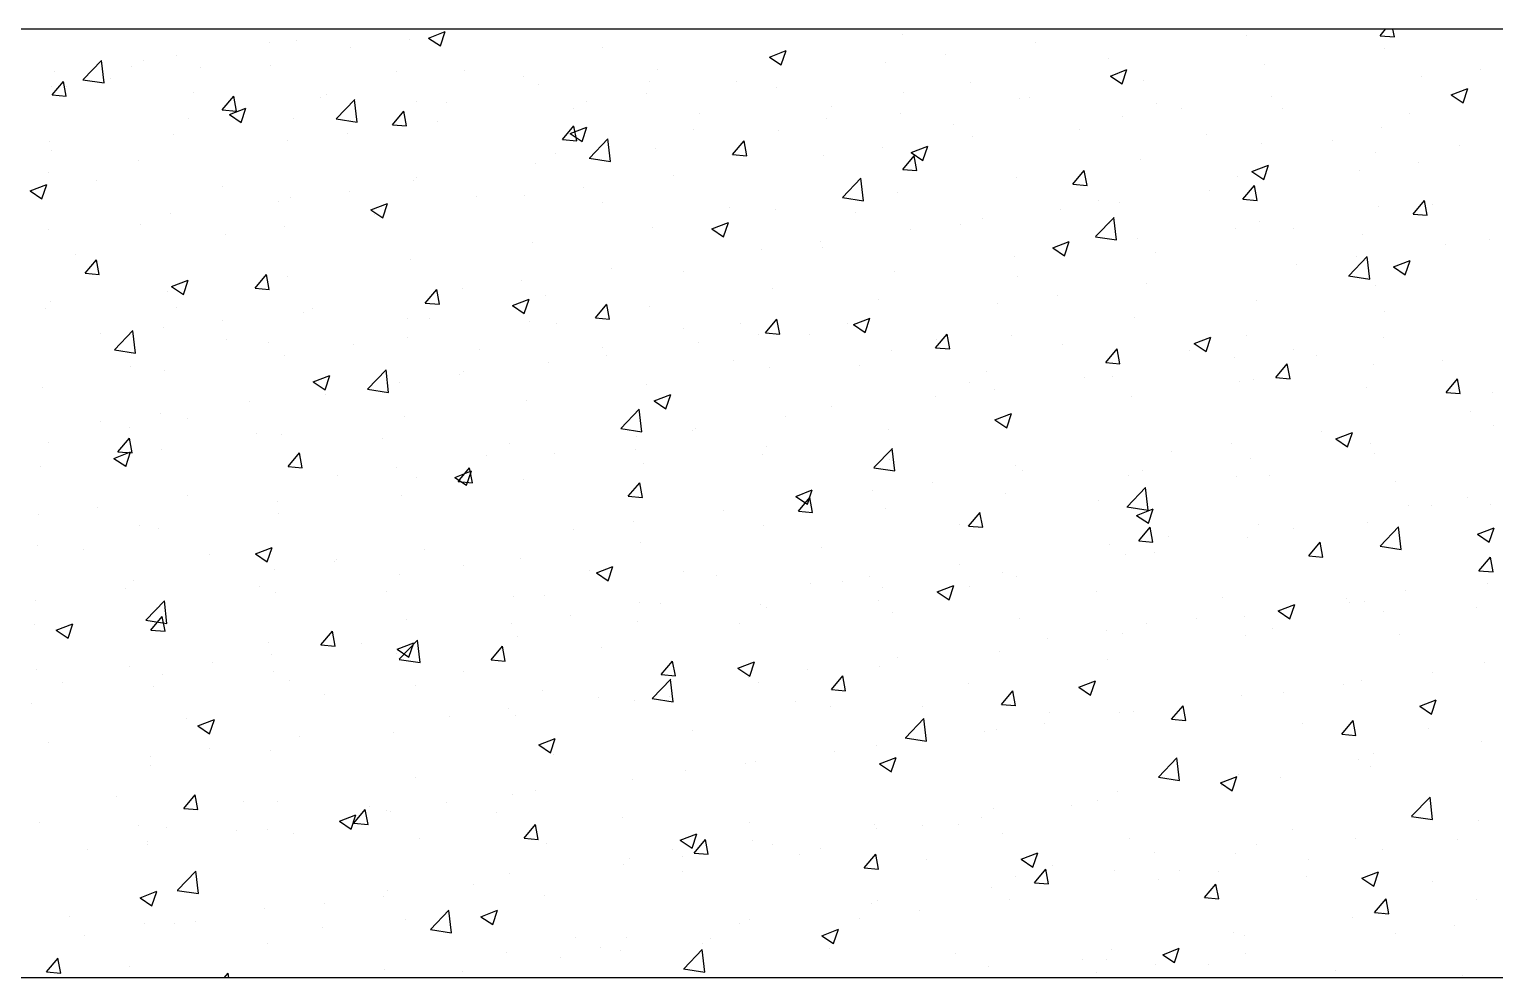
# Model space of a CAD drawing. Header units: millimetres. Extents: x 331487 to 517269, y 198509 to 399936.
# Drawn here: x 424465 to 425083, y 339696 to 340096 of the extents above; entities that cross this region are included whole.
import ezdxf

# ---------------------------------------------------------------- set-up
doc = ezdxf.new("R2010")
doc.units = ezdxf.units.MM
doc.header["$MEASUREMENT"] = 0
doc.layers.add('COLUMN', color=6, linetype='Continuous')

msp = doc.modelspace()

# ---------------------------------------------------------------- linework, layer by layer
at = {"layer": 'COLUMN'}
for p, q in [((448979.83, 340095.96), (420204.35, 340095.96)), ((448984.26, 339695.96), (420604.35, 339695.96))]:
    msp.add_line(p, q, dxfattribs=at)
at = {"layer": 'COLUMN', "color": 2, "linetype": 'Continuous'}
for p, q in [((424633.62, 340092.27), (424640.62, 340094.96)), ((424638.59, 340088.92), (424640.62, 340094.96)), ((425034.81, 340093.27), (425037.06, 340095.96)), ((425040.78, 340092.75), (425040.19, 340095.96)), ((424566.52, 340090.42), (424566.52, 340090.42)), ((424577.73, 340091.44), (424577.73, 340091.44)), ((424600.6, 340088.33), (424600.6, 340088.33)), ((424625.64, 340091.63), (424625.64, 340091.63)), ((424633.62, 340092.27), (424638.6, 340088.92)), ((424707.11, 340088.48), (424707.11, 340088.48)), ((424833.58, 340093.63), (424833.58, 340093.63)), ((424889.33, 340090.37), (424889.33, 340090.37)), ((424978.58, 340093.53), (424978.58, 340093.53)), ((425034.81, 340093.27), (425040.79, 340092.75)), ((424487.92, 340074.72), (424495.71, 340082.84)), ((424496.78, 340073.31), (424495.68, 340082.81)), ((424513.37, 340082.88), (424513.37, 340082.88)), ((424527.21, 340085.04), (424527.21, 340085.04)), ((424777.34, 340084.26), (424784.34, 340086.95)), ((424777.34, 340084.26), (424782.31, 340080.91)), ((424782.24, 340086.59), (424782.24, 340086.59)), ((424782.31, 340080.91), (424784.33, 340086.95)), ((424826.42, 340082.08), (424826.42, 340082.08)), ((424851.45, 340085.38), (424851.45, 340085.38)), ((424920.26, 340083.52), (424920.26, 340083.52)), ((425036.67, 340087.69), (425036.67, 340087.69)), ((424475.87, 340078), (424475.87, 340078)), ((424508.2, 340080.41), (424508.2, 340080.41)), ((424537.45, 340080.02), (424537.45, 340080.02)), ((424566.75, 340080.62), (424566.75, 340080.62)), ((424620.13, 340078.37), (424620.13, 340078.37)), ((424648.8, 340078.47), (424648.8, 340078.47)), ((424673.51, 340076.11), (424673.51, 340076.11)), ((424730.3, 340079.09), (424730.3, 340079.09)), ((424921.05, 340076.26), (424928.05, 340078.94)), ((424921.05, 340076.26), (424926.02, 340072.9)), ((424926.02, 340072.9), (424928.05, 340078.94)), ((424986.16, 340081.28), (424986.16, 340081.28)), ((425052.24, 340075.84), (425052.24, 340075.84)), ((425077.27, 340079.13), (425077.27, 340079.13)), ((424474.54, 340071.74), (424474.54, 340071.74)), ((424474.88, 340068.26), (424479.7, 340074)), ((424480.85, 340067.73), (424479.69, 340074)), ((424481.07, 340071.7), (424481.07, 340071.7)), ((424487.89, 340074.69), (424496.78, 340073.31)), ((424499.57, 340075.03), (424499.57, 340075.03)), ((424534.45, 340069.45), (424534.45, 340069.45)), ((424679.79, 340072.69), (424679.79, 340072.69)), ((424726.9, 340073.86), (424726.9, 340073.86)), ((424763.26, 340073.77), (424763.26, 340073.77)), ((424780.28, 340071.6), (424780.28, 340071.6)), ((424861.94, 340073.51), (424861.94, 340073.51)), ((424934.82, 340074.24), (424934.82, 340074.24)), ((425064.76, 340068.25), (425071.76, 340070.93)), ((425069.73, 340064.89), (425071.76, 340070.93)), ((424474.88, 340068.26), (424480.85, 340067.73)), ((424546.6, 340061.98), (424551.42, 340067.73)), ((424552.58, 340061.45), (424551.42, 340067.72)), ((424587.83, 340067.19), (424587.83, 340067.19)), ((424590.48, 340068.46), (424590.48, 340068.46)), ((424594.64, 340058.17), (424602.43, 340066.29)), ((424603.5, 340056.76), (424602.4, 340066.26)), ((424628.45, 340065.65), (424628.45, 340065.65)), ((424641.22, 340064.94), (424641.22, 340064.94)), ((424700.36, 340065.49), (424700.36, 340065.49)), ((424725.39, 340068.78), (424725.39, 340068.78)), ((424803.62, 340063.5), (424803.62, 340063.5)), ((424833.66, 340069.35), (424833.66, 340069.35)), ((424882.88, 340066.75), (424882.88, 340066.75)), ((424887.04, 340067.09), (424887.04, 340067.09)), ((424940.43, 340064.84), (424940.43, 340064.84)), ((424989.08, 340067.52), (424989.08, 340067.52)), ((425064.76, 340068.25), (425069.74, 340064.89)), ((424532.16, 340058.45), (424532.16, 340058.45)), ((424546.6, 340061.98), (424552.58, 340061.46)), ((424549.6, 340060.02), (424556.6, 340062.71)), ((424549.6, 340060.02), (424554.57, 340056.67)), ((424554.57, 340056.66), (424556.6, 340062.71)), ((424576.51, 340058.15), (424576.51, 340058.15)), ((424594.61, 340058.14), (424603.5, 340056.76)), ((424618.33, 340055.71), (424623.15, 340061.45)), ((424624.3, 340055.18), (424623.15, 340061.45)), ((424637.2, 340057.17), (424637.2, 340057.17)), ((424694.6, 340062.68), (424694.6, 340062.68)), ((424747.98, 340060.43), (424747.98, 340060.43)), ((424801.36, 340058.17), (424801.36, 340058.17)), ((424832.37, 340060.34), (424832.37, 340060.34)), ((424926.17, 340059.24), (424926.17, 340059.24)), ((424951.21, 340062.54), (424951.21, 340062.54)), ((424993.81, 340062.58), (424993.81, 340062.58)), ((425047.19, 340060.33), (425047.19, 340060.33)), ((424526, 340051.75), (424526, 340051.75)), ((424599.33, 340052.19), (424599.33, 340052.19)), ((424618.33, 340055.71), (424624.3, 340055.18)), ((424690.05, 340049.43), (424694.87, 340055.18)), ((424693.31, 340052.01), (424700.32, 340054.7)), ((424693.31, 340052.01), (424698.29, 340048.66)), ((424696.03, 340048.9), (424694.87, 340055.17)), ((424698.28, 340048.66), (424700.31, 340054.7)), ((424745.31, 340053.49), (424745.31, 340053.49)), ((424781.03, 340053.3), (424781.03, 340053.3)), ((424854.75, 340055.91), (424854.75, 340055.91)), ((424863.02, 340050.92), (424863.02, 340050.92)), ((424908.13, 340053.66), (424908.13, 340053.66)), ((424961.51, 340051.4), (424961.51, 340051.4)), ((425035.46, 340054.4), (425035.46, 340054.4)), ((424473.84, 340048.44), (424473.84, 340048.44)), ((424574.29, 340048.89), (424574.29, 340048.89)), ((424690.05, 340049.43), (424696.03, 340048.91)), ((424701.37, 340041.62), (424709.16, 340049.74)), ((424710.23, 340040.21), (424709.12, 340049.7)), ((424729.09, 340045.81), (424729.09, 340045.81)), ((424761.78, 340043.16), (424766.6, 340048.9)), ((424767.75, 340042.63), (424766.6, 340048.9)), ((424825.15, 340045.94), (424825.15, 340045.94)), ((424837.03, 340044), (424844.03, 340046.69)), ((424842, 340040.65), (424844.03, 340046.69)), ((424984.95, 340048), (424984.95, 340048)), ((425014.89, 340049.15), (425014.89, 340049.15)), ((425068.27, 340046.89), (425068.27, 340046.89)), ((424474.66, 340044.71), (424474.66, 340044.71)), ((424511.14, 340040.58), (424511.14, 340040.58)), ((424678.58, 340039.4), (424678.58, 340039.4)), ((424686.99, 340043.48), (424686.99, 340043.48)), ((424701.34, 340041.59), (424710.23, 340040.21)), ((424761.78, 340043.16), (424767.76, 340042.63)), ((424800.11, 340042.64), (424800.11, 340042.64)), ((424833.51, 340036.88), (424838.33, 340042.63)), ((424837.03, 340044), (424842, 340040.65)), ((424839.48, 340036.35), (424838.32, 340042.62)), ((424933.6, 340040.95), (424933.6, 340040.95)), ((424980.74, 340035.99), (424987.74, 340038.68)), ((424985.71, 340032.64), (424987.74, 340038.68)), ((425032.77, 340043.87), (425032.77, 340043.87)), ((425050.96, 340039.69), (425050.96, 340039.69)), ((424473.27, 340035.59), (424473.27, 340035.59)), ((424628.67, 340033.47), (424628.67, 340033.47)), ((424736.96, 340034.33), (424736.96, 340034.33)), ((424808.09, 340025.07), (424815.88, 340033.18)), ((424816.95, 340023.66), (424815.85, 340033.15)), ((424833.51, 340036.88), (424839.48, 340036.36)), ((424881.66, 340033.46), (424881.66, 340033.46)), ((424905.23, 340030.61), (424910.05, 340036.35)), ((424911.21, 340030.08), (424910.05, 340036.35)), ((424974.45, 340033.86), (424974.45, 340033.86)), ((424980.74, 340035.99), (424985.71, 340032.64)), ((425025.93, 340036.39), (425025.93, 340036.39)), ((424465.58, 340027.77), (424472.58, 340030.45)), ((424465.58, 340027.77), (424470.55, 340024.41)), ((424470.55, 340024.41), (424472.58, 340030.45)), ((424493.47, 340032.05), (424493.47, 340032.05)), ((424546.85, 340029.79), (424546.85, 340029.79)), ((424600.24, 340027.54), (424600.24, 340027.54)), ((424627.23, 340032.36), (424627.23, 340032.36)), ((424699.08, 340029.34), (424699.08, 340029.34)), ((424831.15, 340027.05), (424831.15, 340027.05)), ((424905.23, 340030.61), (424911.21, 340030.08)), ((424962.77, 340028.08), (424962.77, 340028.08)), ((424976.96, 340024.33), (424981.78, 340030.08)), ((424982.93, 340023.8), (424981.78, 340030.07)), ((424570.35, 340023.46), (424570.35, 340023.46)), ((424575.29, 340024.86), (424575.29, 340024.86)), ((424609.29, 340019.76), (424616.29, 340022.45)), ((424614.26, 340016.4), (424616.29, 340022.44)), ((424653.62, 340025.28), (424653.62, 340025.28)), ((424674.05, 340026.05), (424674.05, 340026.05)), ((424707, 340023.03), (424707, 340023.03)), ((424760.38, 340020.77), (424760.38, 340020.77)), ((424779.81, 340020.01), (424779.81, 340020.01)), ((424808.06, 340025.03), (424816.95, 340023.65)), ((424916.13, 340023.85), (424916.13, 340023.85)), ((424924.9, 340023.09), (424924.9, 340023.09)), ((424976.96, 340024.33), (424982.93, 340023.81)), ((425034.24, 340021.11), (425034.24, 340021.11)), ((425048.68, 340018.05), (425053.5, 340023.8)), ((425054.66, 340017.53), (425053.5, 340023.79)), ((425056.73, 340021.92), (425056.73, 340021.92)), ((424524.78, 340018.46), (424524.78, 340018.46)), ((424609.29, 340019.76), (424614.27, 340016.4)), ((424610.9, 340017.73), (424610.9, 340017.73)), ((424753, 340011.75), (424760.01, 340014.44)), ((424757.98, 340008.39), (424760, 340014.44)), ((424813.77, 340018.52), (424813.77, 340018.52)), ((424857.81, 340013.84), (424857.81, 340013.84)), ((424867.15, 340016.26), (424867.15, 340016.26)), ((424899.87, 340019.8), (424899.87, 340019.8)), ((424914.81, 340008.51), (424922.6, 340016.63)), ((424920.53, 340014.01), (424920.53, 340014.01)), ((424923.68, 340007.1), (424922.57, 340016.6)), ((424983.73, 340014.71), (424983.73, 340014.71)), ((425048.68, 340018.05), (425054.66, 340017.53)), ((424473.44, 340011.42), (424473.44, 340011.42)), ((424512.03, 340013.44), (424512.03, 340013.44)), ((424547.99, 340009.45), (424547.99, 340009.45)), ((424573.02, 340012.75), (424573.02, 340012.75)), ((424727.87, 340012.52), (424727.87, 340012.52)), ((424753, 340011.75), (424757.98, 340008.39)), ((424836.71, 340011.48), (424836.71, 340011.48)), ((424914.78, 340008.48), (424923.68, 340007.1)), ((424932.39, 340007.66), (424932.39, 340007.66)), ((424973.91, 340011.75), (424973.91, 340011.75)), ((424998.41, 340011.91), (424998.41, 340011.91)), ((425027.29, 340009.49), (425027.29, 340009.49)), ((424677.36, 340006.11), (424677.36, 340006.11)), ((424773.81, 340003.2), (424773.81, 340003.2)), ((424798.84, 340006.5), (424798.84, 340006.5)), ((424799.5, 340003.83), (424799.5, 340003.83)), ((424896.72, 340003.74), (424903.72, 340006.43)), ((424896.72, 340003.74), (424901.69, 340000.39)), ((424901.69, 340000.38), (424903.72, 340006.43)), ((424940.09, 340001.9), (424940.09, 340001.9)), ((425062.53, 340005.24), (425062.53, 340005.24)), ((425080.68, 340007.24), (425080.68, 340007.24)), ((424484.83, 340001.14), (424484.83, 340001.14)), ((424488.75, 339993.04), (424493.57, 339998.78)), ((424494.73, 339992.51), (424493.57, 339998.78)), ((424626.02, 339999.07), (424626.02, 339999.07)), ((424880.45, 340000.17), (424880.45, 340000.17)), ((424999.62, 339996.95), (424999.62, 339996.95)), ((425021.54, 339991.96), (425029.33, 340000.08)), ((425024.66, 340000.25), (425024.66, 340000.25)), ((425030.4, 339990.55), (425029.3, 340000.05)), ((425040.43, 339995.73), (425047.43, 339998.42)), ((425040.43, 339995.73), (425045.4, 339992.38)), ((425045.4, 339992.38), (425047.43, 339998.42)), ((424488.75, 339993.04), (424494.73, 339992.51)), ((424525.27, 339987.51), (424532.27, 339990.19)), ((424530.24, 339984.15), (424532.27, 339990.19)), ((424560.48, 339986.76), (424565.3, 339992.51)), ((424566.45, 339986.23), (424565.3, 339992.5)), ((424574.08, 339991.58), (424574.08, 339991.58)), ((424672.78, 339989.9), (424672.78, 339989.9)), ((424710.65, 339994.89), (424710.65, 339994.89)), ((424741.18, 339993.82), (424741.18, 339993.82)), ((424829.94, 339993.77), (424829.94, 339993.77)), ((424881.78, 339991.88), (424881.78, 339991.88)), ((425021.51, 339991.93), (425030.4, 339990.55)), ((424523.57, 339985.17), (424523.57, 339985.17)), ((424525.27, 339987.51), (424530.24, 339984.15)), ((424560.48, 339986.76), (424566.45, 339986.24)), ((424632.2, 339980.49), (424637.02, 339986.23)), ((424638.18, 339979.96), (424637.02, 339986.23)), ((424647.74, 339986.61), (424647.74, 339986.61)), ((424682.86, 339983.81), (424682.86, 339983.81)), ((424778.59, 339986.72), (424778.59, 339986.72)), ((424898.59, 339983.65), (424898.59, 339983.65)), ((424936.47, 339988.64), (424936.47, 339988.64)), ((425033.02, 339987.82), (425033.02, 339987.82)), ((424472.22, 339978.13), (424472.22, 339978.13)), ((424474, 339980.95), (424474, 339980.95)), ((424527.38, 339978.69), (424527.38, 339978.69)), ((424584.59, 339978.29), (424584.59, 339978.29)), ((424632.2, 339980.49), (424638.18, 339979.96)), ((424668.98, 339979.5), (424675.98, 339982.18)), ((424668.98, 339979.5), (424673.96, 339976.14)), ((424673.95, 339976.14), (424675.98, 339982.18)), ((424703.93, 339974.21), (424708.75, 339979.96)), ((424709.9, 339973.68), (424708.75, 339979.95)), ((424726.65, 339979.23), (424726.65, 339979.23)), ((424823.46, 339981.87), (424823.46, 339981.87)), ((424873.56, 339980.36), (424873.56, 339980.36)), ((424982.51, 339981.42), (424982.51, 339981.42)), ((425036.6, 339976.91), (425036.6, 339976.91)), ((424546.72, 339973.3), (424546.72, 339973.3)), ((424580.76, 339976.44), (424580.76, 339976.44)), ((424624.54, 339973.8), (424624.54, 339973.8)), ((424634.15, 339974.18), (424634.15, 339974.18)), ((424676.14, 339972.82), (424676.14, 339972.82)), ((424687.53, 339971.93), (424687.53, 339971.93)), ((424703.93, 339974.21), (424709.91, 339973.69)), ((424765.14, 339971.86), (424765.14, 339971.86)), ((424775.65, 339967.94), (424780.48, 339973.68)), ((424781.63, 339967.41), (424780.47, 339973.68)), ((424810.41, 339972.04), (424810.41, 339972.04)), ((424812.69, 339971.49), (424819.7, 339974.18)), ((424812.7, 339971.49), (424817.67, 339968.13)), ((424817.67, 339968.13), (424819.69, 339974.17)), ((424931.17, 339974.38), (424931.17, 339974.38)), ((424495.08, 339967.52), (424495.08, 339967.52)), ((424501.18, 339960.76), (424508.96, 339968.88)), ((424510.04, 339959.35), (424508.93, 339968.84)), ((424521.68, 339970.01), (424521.68, 339970.01)), ((424548.47, 339965.26), (424548.47, 339965.26)), ((424624.8, 339965.78), (424624.8, 339965.78)), ((424740.91, 339969.67), (424740.91, 339969.67)), ((424772.53, 339967.06), (424772.53, 339967.06)), ((424775.65, 339967.94), (424781.63, 339967.41)), ((424794.29, 339967.42), (424794.29, 339967.42)), ((424847.38, 339961.66), (424852.2, 339967.41)), ((424847.67, 339965.16), (424847.67, 339965.16)), ((424853.36, 339961.13), (424852.2, 339967.4)), ((424879.23, 339966.88), (424879.23, 339966.88)), ((424956.41, 339963.48), (424963.41, 339966.17)), ((424961.38, 339960.12), (424963.41, 339966.17)), ((424978.29, 339966.9), (424978.29, 339966.9)), ((425036.22, 339965.79), (425036.22, 339965.79)), ((424501.15, 339960.73), (424510.04, 339959.35)), ((424566.22, 339963.79), (424566.22, 339963.79)), ((424572.86, 339958.29), (424572.86, 339958.29)), ((424601.85, 339963.01), (424601.85, 339963.01)), ((424655.23, 339960.75), (424655.23, 339960.75)), ((424706.82, 339961.85), (424706.82, 339961.85)), ((424708.61, 339958.5), (424708.61, 339958.5)), ((424747.5, 339963.76), (424747.5, 339963.76)), ((424828.72, 339960.48), (424828.72, 339960.48)), ((424847.38, 339961.66), (424853.36, 339961.14)), ((424901.06, 339962.91), (424901.06, 339962.91)), ((424919.11, 339955.39), (424923.93, 339961.13)), ((424925.08, 339954.86), (424923.93, 339961.13)), ((424954.44, 339960.65), (424954.44, 339960.65)), ((424956.41, 339963.48), (424961.38, 339960.12)), ((424998.35, 339960.81), (424998.35, 339960.81)), ((425007.82, 339958.4), (425007.82, 339958.4)), ((424507.9, 339953.78), (424507.9, 339953.78)), ((424607.9, 339944.21), (424615.69, 339952.32)), ((424616.76, 339942.8), (424615.66, 339952.29)), ((424684.34, 339955.45), (424684.34, 339955.45)), ((424761.99, 339956.24), (424761.99, 339956.24)), ((424777.38, 339953.43), (424777.38, 339953.43)), ((424815.38, 339953.98), (424815.38, 339953.98)), ((424919.11, 339955.39), (424925.08, 339954.86)), ((424919.97, 339956.89), (424919.97, 339956.89)), ((424973.32, 339957.51), (424973.32, 339957.51)), ((424990.83, 339949.11), (424995.65, 339954.86)), ((424996.81, 339948.58), (424995.65, 339954.85)), ((425031.81, 339954.53), (425031.81, 339954.53)), ((425061.2, 339956.14), (425061.2, 339956.14)), ((424522.35, 339951.88), (424522.35, 339951.88)), ((424584.96, 339947.24), (424591.96, 339949.93)), ((424584.96, 339947.24), (424589.93, 339943.89)), ((424589.93, 339943.89), (424591.96, 339949.93)), ((424621.44, 339947.16), (424621.44, 339947.16)), ((424646.47, 339950.46), (424646.47, 339950.46)), ((424648.5, 339951.84), (424648.5, 339951.84)), ((424725.44, 339945.94), (424725.44, 339945.94)), ((424861.65, 339946.88), (424861.65, 339946.88)), ((424868.76, 339951.73), (424868.76, 339951.73)), ((424910.16, 339949.2), (424910.16, 339949.2)), ((424922.14, 339949.47), (424922.14, 339949.47)), ((424975.52, 339947.22), (424975.52, 339947.22)), ((424981.3, 339948.13), (424981.3, 339948.13)), ((424990.83, 339949.11), (424996.81, 339948.59)), ((425062.56, 339942.84), (425067.38, 339948.58)), ((425068.53, 339942.31), (425067.38, 339948.58)), ((424471.01, 339944.84), (424471.01, 339944.84)), ((424590.18, 339941.83), (424590.18, 339941.83)), ((424607.87, 339944.17), (424616.76, 339942.79)), ((424728.67, 339939.23), (424735.67, 339941.92)), ((424733.64, 339935.88), (424735.67, 339941.92)), ((424847.25, 339940.92), (424847.25, 339940.92)), ((424872.29, 339944.21), (424872.29, 339944.21)), ((424929.95, 339941.09), (424929.95, 339941.09)), ((425028.91, 339944.96), (425028.91, 339944.96)), ((425062.56, 339942.84), (425068.54, 339942.31)), ((425082.29, 339942.71), (425082.29, 339942.71)), ((424520.41, 339933.86), (424520.41, 339933.86)), ((424558.28, 339938.85), (424558.28, 339938.85)), ((424674.93, 339939.54), (424674.93, 339939.54)), ((424714.62, 339927.65), (424722.41, 339935.77)), ((424723.49, 339926.24), (424722.38, 339935.74)), ((424728.67, 339939.23), (424733.65, 339935.88)), ((424803.33, 339936.87), (424803.33, 339936.87)), ((424872.39, 339931.23), (424879.39, 339933.91)), ((424877.36, 339927.87), (424879.38, 339933.91)), ((424878.02, 339933.59), (424878.02, 339933.59)), ((425073.07, 339934.67), (425073.07, 339934.67)), ((424495.37, 339930.57), (424495.37, 339930.57)), ((424507.49, 339927.86), (424507.49, 339927.86)), ((424531.86, 339931.82), (424531.86, 339931.82)), ((424623.58, 339932.49), (424623.58, 339932.49)), ((424714.59, 339927.62), (424723.49, 339926.24)), ((424746.23, 339927.62), (424746.23, 339927.62)), ((424784.1, 339932.6), (424784.1, 339932.6)), ((424872.39, 339931.23), (424877.36, 339927.87)), ((425082.53, 339928.74), (425082.53, 339928.74)), ((424473.55, 339921.81), (424473.55, 339921.81)), ((424502.63, 339917.82), (424507.45, 339923.56)), ((424508.6, 339917.29), (424507.44, 339923.56)), ((424560.87, 339925.61), (424560.87, 339925.61)), ((424571.65, 339925), (424571.65, 339925)), ((424614.25, 339923.35), (424614.25, 339923.35)), ((424721.19, 339924.32), (424721.19, 339924.32)), ((424745.01, 339926.86), (424745.01, 339926.86)), ((424827.5, 339927.19), (424827.5, 339927.19)), ((424972.04, 339921.37), (424972.04, 339921.37)), ((425009.92, 339926.35), (425009.92, 339926.35)), ((425016.1, 339923.22), (425023.1, 339925.9)), ((425016.1, 339923.22), (425021.07, 339919.86)), ((425021.07, 339919.86), (425023.1, 339925.9)), ((425030.59, 339921.24), (425030.59, 339921.24)), ((424500.94, 339914.99), (424507.94, 339917.68)), ((424500.94, 339914.99), (424505.91, 339911.64)), ((424502.63, 339917.82), (424508.6, 339917.3)), ((424505.91, 339911.63), (424507.94, 339917.68)), ((424521.13, 339918.59), (424521.13, 339918.59)), ((424574.35, 339911.54), (424579.17, 339917.29)), ((424580.33, 339911.01), (424579.17, 339917.28)), ((424658.04, 339916.01), (424658.04, 339916.01)), ((424667.63, 339921.1), (424667.63, 339921.1)), ((424686.69, 339916.85), (424686.69, 339916.85)), ((424721.01, 339918.84), (424721.01, 339918.84)), ((424774.4, 339916.59), (424774.4, 339916.59)), ((424776.16, 339920.15), (424776.16, 339920.15)), ((424821.35, 339911.1), (424829.14, 339919.22)), ((424830.21, 339909.69), (424829.11, 339919.19)), ((424947.01, 339918.07), (424947.01, 339918.07)), ((425032.48, 339917.24), (425032.48, 339917.24)), ((424469.79, 339911.55), (424469.79, 339911.55)), ((424574.35, 339911.54), (424580.33, 339911.02)), ((424620.16, 339911.02), (424620.16, 339911.02)), ((424644.65, 339906.98), (424651.65, 339909.67)), ((424646.08, 339905.27), (424650.9, 339911.01)), ((424649.62, 339903.63), (424651.65, 339909.67)), ((424652.05, 339904.74), (424650.9, 339911.01)), ((424724.22, 339912.65), (424724.22, 339912.65)), ((424821.32, 339911.07), (424830.21, 339909.69)), ((424827.78, 339914.33), (424827.78, 339914.33)), ((424881.16, 339912.08), (424881.16, 339912.08)), ((424883.85, 339909.76), (424883.85, 339909.76)), ((424934.54, 339909.82), (424934.54, 339909.82)), ((424980.08, 339914.84), (424980.08, 339914.84)), ((424595.13, 339907.72), (424595.13, 339907.72)), ((424628.37, 339906.84), (424628.37, 339906.84)), ((424644.65, 339906.98), (424649.62, 339903.63)), ((424646.08, 339905.27), (424652.05, 339904.74)), ((424673.71, 339906.25), (424673.71, 339906.25)), ((424717.8, 339898.99), (424722.62, 339904.74)), ((424723.78, 339898.46), (424722.62, 339904.73)), ((424845.98, 339904.77), (424845.98, 339904.77)), ((424928.07, 339894.55), (424935.86, 339902.67)), ((424928.74, 339907.8), (424928.74, 339907.8)), ((424936.93, 339893.14), (424935.83, 339902.64)), ((424974.16, 339907.23), (424974.16, 339907.23)), ((424987.93, 339907.56), (424987.93, 339907.56)), ((425041.31, 339905.31), (425041.31, 339905.31)), ((424531.97, 339899.41), (424531.97, 339899.41)), ((424570.05, 339896.83), (424570.05, 339896.83)), ((424622.37, 339899.21), (424622.37, 339899.21)), ((424717.8, 339898.99), (424723.78, 339898.47)), ((424788.36, 339898.97), (424795.37, 339901.66)), ((424788.36, 339898.97), (424793.34, 339895.62)), ((424789.53, 339892.72), (424794.35, 339898.46)), ((424793.33, 339895.62), (424795.36, 339901.66)), ((424795.5, 339892.19), (424794.35, 339898.46)), ((424820.95, 339901.47), (424820.95, 339901.47)), ((424876.8, 339900.3), (424876.8, 339900.3)), ((424915.84, 339897.22), (424915.84, 339897.22)), ((425071.8, 339898.52), (425071.8, 339898.52)), ((424469.07, 339891.13), (424469.07, 339891.13)), ((424494.1, 339894.42), (424494.1, 339894.42)), ((424570.43, 339891.71), (424570.43, 339891.71)), ((424757.79, 339893.16), (424757.79, 339893.16)), ((424789.53, 339892.72), (424795.51, 339892.19)), ((424826.29, 339893.9), (424826.29, 339893.9)), ((424861.26, 339886.44), (424866.08, 339892.19)), ((424867.23, 339885.91), (424866.07, 339892.18)), ((424928.04, 339894.52), (424936.94, 339893.14)), ((424932.08, 339890.96), (424939.08, 339893.65)), ((424932.08, 339890.96), (424937.05, 339887.61)), ((424937.05, 339887.61), (424939.07, 339893.65)), ((425046.76, 339895.23), (425046.76, 339895.23)), ((425056.44, 339895.29), (425056.44, 339895.29)), ((425081.32, 339895.45), (425081.32, 339895.45)), ((424511.74, 339886.82), (424511.74, 339886.82)), ((424519.92, 339885.31), (424519.92, 339885.31)), ((424694.88, 339884.88), (424694.88, 339884.88)), ((424719.92, 339888.17), (424719.92, 339888.17)), ((424774.95, 339886.86), (424774.95, 339886.86)), ((424857.52, 339887.21), (424857.52, 339887.21)), ((424861.26, 339886.44), (424867.23, 339885.92)), ((424932.98, 339880.17), (424937.8, 339885.91)), ((424938.96, 339879.64), (424937.8, 339885.91)), ((424983.61, 339886.91), (424983.61, 339886.91)), ((424998.12, 339885.28), (424998.12, 339885.28)), ((425029.38, 339887.95), (425029.38, 339887.95)), ((425034.8, 339878), (425042.59, 339886.12)), ((425043.66, 339876.59), (425042.55, 339886.08)), ((425075.79, 339882.96), (425082.79, 339885.64)), ((425080.76, 339879.6), (425082.79, 339885.64)), ((424468.58, 339878.26), (424468.58, 339878.26)), ((424723.01, 339879.36), (424723.01, 339879.36)), ((424920.7, 339878.63), (424920.7, 339878.63)), ((424932.98, 339880.17), (424938.96, 339879.64)), ((424945.74, 339881.93), (424945.74, 339881.93)), ((424978.87, 339881.55), (424978.87, 339881.55)), ((425004.71, 339873.89), (425009.53, 339879.64)), ((425010.68, 339873.36), (425009.53, 339879.63)), ((425034.77, 339877.97), (425043.66, 339876.59)), ((425075.79, 339882.96), (425080.76, 339879.6)), ((424488.01, 339876.76), (424488.01, 339876.76)), ((424541.39, 339874.51), (424541.39, 339874.51)), ((424560.63, 339874.73), (424567.63, 339877.42)), ((424560.63, 339874.73), (424565.6, 339871.37)), ((424565.6, 339871.37), (424567.63, 339877.41)), ((424594.78, 339872.25), (424594.78, 339872.25)), ((424631.73, 339876.56), (424631.73, 339876.56)), ((424672.5, 339872.96), (424672.5, 339872.96)), ((424799.2, 339877.2), (424799.2, 339877.2)), ((424927.52, 339874.51), (424927.52, 339874.51)), ((424939.8, 339875.27), (424939.8, 339875.27)), ((425004.71, 339873.89), (425010.68, 339873.37)), ((425076.43, 339867.62), (425081.25, 339873.36)), ((425082.41, 339867.09), (425081.25, 339873.36)), ((424568.82, 339868.28), (424568.82, 339868.28)), ((424593.86, 339871.58), (424593.86, 339871.58)), ((424621.15, 339865.92), (424621.15, 339865.92)), ((424648.16, 339870), (424648.16, 339870)), ((424701.54, 339867.74), (424701.54, 339867.74)), ((424704.34, 339866.72), (424711.34, 339869.41)), ((424704.34, 339866.72), (424709.32, 339863.36)), ((424709.31, 339863.36), (424711.34, 339869.41)), ((424740.88, 339867.19), (424740.88, 339867.19)), ((424857.55, 339870.32), (424857.55, 339870.32)), ((424875.58, 339867.01), (424875.58, 339867.01)), ((425076.43, 339867.62), (425082.41, 339867.09)), ((424505.67, 339859.97), (424505.67, 339859.97)), ((424509.1, 339863.33), (424509.1, 339863.33)), ((424562.48, 339861.08), (424562.48, 339861.08)), ((424754.92, 339865.49), (424754.92, 339865.49)), ((424794.64, 339862.03), (424794.64, 339862.03)), ((424808.31, 339863.23), (424808.31, 339863.23)), ((424819.67, 339865.33), (424819.67, 339865.33)), ((424825.07, 339860.61), (424825.07, 339860.61)), ((424848.05, 339858.71), (424855.06, 339861.4)), ((424853.03, 339855.35), (424855.05, 339861.4)), ((424861.69, 339860.98), (424861.69, 339860.98)), ((424881.48, 339865.26), (424881.48, 339865.26)), ((425080.1, 339862.16), (425080.1, 339862.16)), ((424467.79, 339854.98), (424467.79, 339854.98)), ((424514.43, 339846.79), (424522.22, 339854.91)), ((424523.3, 339845.38), (424522.19, 339854.88)), ((424569.21, 339858.42), (424569.21, 339858.42)), ((424615.86, 339858.82), (424615.86, 339858.82)), ((424669.24, 339856.57), (424669.24, 339856.57)), ((424682.56, 339857.18), (424682.56, 339857.18)), ((424722.63, 339854.31), (424722.63, 339854.31)), ((424731.48, 339853.72), (424731.48, 339853.72)), ((424773.73, 339853.57), (424773.73, 339853.57)), ((424823.16, 339855.25), (424823.16, 339855.25)), ((424848.05, 339858.71), (424853.03, 339855.36)), ((424915.07, 339858.72), (424915.07, 339858.72)), ((424968.45, 339856.46), (424968.45, 339856.46)), ((424991.77, 339850.7), (424998.77, 339853.39)), ((424996.74, 339847.35), (424998.77, 339853.39)), ((425020.46, 339855.79), (425020.46, 339855.79)), ((425021.83, 339854.21), (425021.83, 339854.21)), ((425028.16, 339854.66), (425028.16, 339854.66)), ((425045.49, 339859.08), (425045.49, 339859.08)), ((424516.5, 339842.6), (424521.32, 339848.34)), ((424518.7, 339852.02), (424518.7, 339852.02)), ((424522.48, 339842.07), (424521.32, 339848.34)), ((424624.24, 339847.17), (424624.24, 339847.17)), ((424693.61, 339848.73), (424693.61, 339848.73)), ((424776.01, 339852.05), (424776.01, 339852.05)), ((424829.39, 339849.8), (424829.39, 339849.8)), ((424882.77, 339847.54), (424882.77, 339847.54)), ((424957.3, 339847.47), (424957.3, 339847.47)), ((424977.65, 339848.26), (424977.65, 339848.26)), ((424991.77, 339850.7), (424996.74, 339847.35)), ((425036.31, 339850.28), (425036.31, 339850.28)), ((425075.22, 339851.95), (425075.22, 339851.95)), ((424467.36, 339844.98), (424467.36, 339844.98)), ((424476.61, 339842.48), (424483.61, 339845.16)), ((424476.61, 339842.48), (424481.58, 339839.12)), ((424481.58, 339839.12), (424483.6, 339845.16)), ((424514.4, 339846.76), (424523.3, 339845.38)), ((424516.5, 339842.6), (424522.48, 339842.08)), ((424588.23, 339836.32), (424593.05, 339842.07)), ((424594.2, 339835.8), (424593.05, 339842.06)), ((424668.58, 339845.44), (424668.58, 339845.44)), ((424721.79, 339846.07), (424721.79, 339846.07)), ((424764.84, 339845.23), (424764.84, 339845.23)), ((424919.43, 339842.48), (424919.43, 339842.48)), ((424926.31, 339841.22), (424926.31, 339841.22)), ((424936.16, 339845.29), (424936.16, 339845.29)), ((424989.54, 339843.03), (424989.54, 339843.03)), ((424565.93, 339837.16), (424565.93, 339837.16)), ((424588.23, 339836.32), (424594.2, 339835.8)), ((424605.42, 339837.12), (424605.42, 339837.12)), ((424620.32, 339834.47), (424627.32, 339837.15)), ((424621.16, 339830.24), (424628.95, 339838.36)), ((424625.29, 339831.11), (424627.32, 339837.15)), ((424630.02, 339828.83), (424628.92, 339838.33)), ((424659.95, 339830.05), (424664.77, 339835.79)), ((424665.93, 339829.52), (424664.77, 339835.79)), ((424671.28, 339839.67), (424671.28, 339839.67)), ((424706.52, 339835.22), (424706.52, 339835.22)), ((424894.4, 339839.19), (424894.4, 339839.19)), ((424977.99, 339840.27), (424977.99, 339840.27)), ((425042.92, 339840.78), (425042.92, 339840.78)), ((424542.52, 339828.84), (424542.52, 339828.84)), ((424567.55, 339832.14), (424567.55, 339832.14)), ((424619.94, 339832.63), (424619.94, 339832.63)), ((424620.32, 339834.47), (424625.29, 339831.11)), ((424621.13, 339830.21), (424630.02, 339828.83)), ((424659.95, 339830.05), (424665.93, 339829.53)), ((424731.68, 339823.77), (424736.5, 339829.52)), ((424737.65, 339823.24), (424736.5, 339829.51)), ((424764.03, 339826.46), (424771.03, 339829.15)), ((424769, 339823.1), (424771.03, 339829.14)), ((424831.24, 339830.87), (424831.24, 339830.87)), ((424874.37, 339833.72), (424874.37, 339833.72)), ((424919.67, 339830.26), (424919.67, 339830.26)), ((425078.88, 339828.87), (425078.88, 339828.87)), ((424468.12, 339825.93), (424468.12, 339825.93)), ((424507.61, 339827.15), (424507.61, 339827.15)), ((424521.5, 339823.68), (424521.5, 339823.68)), ((424568, 339825.13), (424568, 339825.13)), ((424648.21, 339825.21), (424648.21, 339825.21)), ((424731.68, 339823.77), (424737.66, 339823.25)), ((424764.03, 339826.46), (424769.01, 339823.1)), ((424768.33, 339822.59), (424768.33, 339822.59)), ((424793.37, 339825.89), (424793.37, 339825.89)), ((424803.4, 339817.5), (424808.23, 339823.24)), ((424809.38, 339816.97), (424808.22, 339823.24)), ((424823.86, 339827.32), (424823.86, 339827.32)), ((425057.06, 339824.63), (425057.06, 339824.63)), ((424479.36, 339820.53), (424479.36, 339820.53)), ((424517.49, 339818.73), (424517.49, 339818.73)), ((424574.88, 339821.42), (424574.88, 339821.42)), ((424628.26, 339819.17), (424628.26, 339819.17)), ((424681.65, 339816.91), (424681.65, 339816.91)), ((424727.88, 339813.69), (424735.67, 339821.81)), ((424736.74, 339812.28), (424735.64, 339821.78)), ((424772.51, 339820.28), (424772.51, 339820.28)), ((424803.4, 339817.5), (424809.38, 339816.98)), ((424861.35, 339820.25), (424861.35, 339820.25)), ((424875.13, 339811.22), (424879.95, 339816.97)), ((424881.11, 339810.69), (424879.95, 339816.96)), ((424907.74, 339818.45), (424914.75, 339821.14)), ((424907.74, 339818.45), (424912.72, 339815.09)), ((424912.72, 339815.09), (424914.74, 339821.14)), ((424994.15, 339816.34), (424994.15, 339816.34)), ((425019.18, 339819.64), (425019.18, 339819.64)), ((425026.94, 339821.37), (425026.94, 339821.37)), ((424466.14, 339811.69), (424466.14, 339811.69)), ((424589.89, 339815.2), (424589.89, 339815.2)), ((424705.18, 339814.28), (424705.18, 339814.28)), ((424720.57, 339812.78), (424720.57, 339812.78)), ((424727.85, 339813.66), (424736.74, 339812.28)), ((424735.03, 339814.66), (424735.03, 339814.66)), ((424788.41, 339812.4), (424788.41, 339812.4)), ((424803.03, 339810.24), (424803.03, 339810.24)), ((424841.79, 339810.14), (424841.79, 339810.14)), ((424875.13, 339811.22), (424881.11, 339810.7)), ((424946.86, 339804.95), (424951.68, 339810.69)), ((424952.83, 339804.42), (424951.68, 339810.69)), ((424976.43, 339814.97), (424976.43, 339814.97)), ((425051.46, 339810.44), (425058.46, 339813.13)), ((425051.46, 339810.44), (425056.43, 339807.09)), ((425056.43, 339807.08), (425058.46, 339813.13)), ((424531.57, 339805.19), (424531.57, 339805.19)), ((424536.3, 339802.21), (424543.3, 339804.9)), ((424541.27, 339798.86), (424543.3, 339804.9)), ((424642.27, 339806), (424642.27, 339806)), ((424667.3, 339809.29), (424667.3, 339809.29)), ((424670.06, 339806.38), (424670.06, 339806.38)), ((424834.61, 339797.14), (424842.4, 339805.26)), ((424843.47, 339795.73), (424842.36, 339805.22)), ((424895.18, 339807.89), (424895.18, 339807.89)), ((424925.09, 339807.93), (424925.09, 339807.93)), ((424931, 339808.03), (424931, 339808.03)), ((424946.86, 339804.95), (424952.83, 339804.42)), ((424948.56, 339805.63), (424948.56, 339805.63)), ((425018.58, 339798.67), (425023.4, 339804.42)), ((425024.56, 339798.14), (425023.4, 339804.41)), ((424536.3, 339802.21), (424541.27, 339798.86)), ((424579.12, 339797.68), (424579.12, 339797.68)), ((424618.72, 339799.34), (424618.72, 339799.34)), ((424744.72, 339800.23), (424744.72, 339800.23)), ((424868.09, 339799.75), (424868.09, 339799.75)), ((424873.15, 339800.43), (424873.15, 339800.43)), ((424893.12, 339803.04), (424893.12, 339803.04)), ((425001.94, 339803.38), (425001.94, 339803.38)), ((425018.58, 339798.67), (425024.56, 339798.15)), ((425055.32, 339801.12), (425055.32, 339801.12)), ((424473.25, 339795.18), (424473.25, 339795.18)), ((424541.24, 339792.7), (424541.24, 339792.7)), ((424566.78, 339791.84), (424566.78, 339791.84)), ((424680.01, 339794.2), (424687.01, 339796.89)), ((424680.01, 339794.2), (424684.98, 339790.85)), ((424684.98, 339790.85), (424687.01, 339796.89)), ((424804.93, 339791.43), (424804.93, 339791.43)), ((424822.64, 339794.03), (424822.64, 339794.03)), ((424834.58, 339797.11), (424843.47, 339795.73)), ((425077.67, 339795.58), (425077.67, 339795.58)), ((424516.21, 339789.4), (424516.21, 339789.4)), ((424516.27, 339785.44), (424516.27, 339785.44)), ((424686.4, 339790.22), (424686.4, 339790.22)), ((424767.06, 339786.45), (424767.06, 339786.45)), ((424771.3, 339786.99), (424771.3, 339786.99)), ((424823.72, 339786.2), (424830.72, 339788.88)), ((424823.72, 339786.2), (424828.7, 339782.84)), ((424828.69, 339782.84), (424830.72, 339788.88)), ((424941.33, 339780.59), (424949.12, 339788.7)), ((424950.19, 339779.18), (424949.09, 339788.67)), ((425025.73, 339788.08), (425025.73, 339788.08)), ((425032.18, 339790.61), (425032.18, 339790.61)), ((424628.08, 339780.21), (424628.08, 339780.21)), ((424719.36, 339779.49), (424719.36, 339779.49)), ((424742.03, 339783.15), (424742.03, 339783.15)), ((424941.3, 339780.55), (424950.19, 339779.17)), ((424967.44, 339778.19), (424974.44, 339780.87)), ((424972.41, 339774.83), (424974.43, 339780.87)), ((424973.86, 339780.6), (424973.86, 339780.6)), ((424975.22, 339781.68), (424975.22, 339781.68)), ((424992.88, 339780.2), (424992.88, 339780.2)), ((425030.75, 339785.18), (425030.75, 339785.18)), ((424530.38, 339767.38), (424535.2, 339773.13)), ((424536.35, 339766.85), (424535.19, 339773.12)), ((424668.85, 339773.09), (424668.85, 339773.09)), ((424678.87, 339774.84), (424678.87, 339774.84)), ((424923.87, 339774.64), (424923.87, 339774.64)), ((424967.44, 339778.19), (424972.41, 339774.83)), ((424967.84, 339776.9), (424967.84, 339776.9)), ((424502.03, 339772.58), (424502.03, 339772.58)), ((424530.38, 339767.38), (424536.35, 339766.86)), ((424555.41, 339770.32), (424555.41, 339770.32)), ((424569.76, 339770.2), (424569.76, 339770.2)), ((424602.1, 339761.1), (424606.92, 339766.85)), ((424608.08, 339760.58), (424606.92, 339766.84)), ((424608.79, 339768.07), (424608.79, 339768.07)), ((424641, 339769.85), (424641, 339769.85)), ((424871.94, 339767.14), (424871.94, 339767.14)), ((424904.69, 339768.59), (424904.69, 339768.59)), ((424915.54, 339770.59), (424915.54, 339770.59)), ((425048.05, 339764.03), (425055.84, 339772.15)), ((425056.92, 339762.62), (425055.81, 339772.12)), ((425056.14, 339768.66), (425056.14, 339768.66)), ((424469.73, 339761.4), (424469.73, 339761.4)), ((424595.99, 339761.95), (424602.99, 339764.64)), ((424595.99, 339761.95), (424600.96, 339758.6)), ((424600.96, 339758.6), (424602.99, 339764.64)), ((424602.1, 339761.1), (424608.08, 339760.58)), ((424615.96, 339766.55), (424615.96, 339766.55)), ((424617.5, 339766.05), (424617.5, 339766.05)), ((424662.17, 339765.81), (424662.17, 339765.81)), ((424673.83, 339754.83), (424678.65, 339760.57)), ((424679.8, 339754.3), (424678.65, 339760.57)), ((424715.56, 339763.56), (424715.56, 339763.56)), ((424768.94, 339761.3), (424768.94, 339761.3)), ((424821.43, 339760.74), (424821.43, 339760.74)), ((424857.22, 339760.58), (424857.22, 339760.58)), ((424866.82, 339763.6), (424866.82, 339763.6)), ((425048.02, 339764), (425056.92, 339762.62)), ((425076.45, 339762.29), (425076.45, 339762.29)), ((424511.44, 339760.19), (424511.44, 339760.19)), ((424523.11, 339759.15), (424523.11, 339759.15)), ((424552.81, 339758.24), (424552.81, 339758.24)), ((424565.57, 339758.55), (424565.57, 339758.55)), ((424576.49, 339756.89), (424576.49, 339756.89)), ((424629.88, 339754.63), (424629.88, 339754.63)), ((424673.83, 339754.83), (424679.81, 339754.31)), ((424739.7, 339753.94), (424746.7, 339756.63)), ((424744.67, 339750.59), (424746.7, 339756.63)), ((424822.32, 339759.05), (424822.32, 339759.05)), ((424841.78, 339760.31), (424841.78, 339760.31)), ((424875.7, 339756.79), (424875.7, 339756.79)), ((424929.08, 339754.53), (424929.08, 339754.53)), ((424997.82, 339758.65), (424997.82, 339758.65)), ((425024.51, 339754.79), (425024.51, 339754.79)), ((424489.9, 339749.96), (424489.9, 339749.96)), ((424514.94, 339753.25), (424514.94, 339753.25)), ((424515.05, 339752.15), (424515.05, 339752.15)), ((424683.26, 339752.38), (424683.26, 339752.38)), ((424736.64, 339750.12), (424736.64, 339750.12)), ((424739.7, 339753.94), (424744.67, 339750.59)), ((424745.55, 339748.55), (424750.37, 339754.3)), ((424745.55, 339748.55), (424751.53, 339748.03)), ((424751.53, 339748.03), (424750.37, 339754.29)), ((424770.08, 339753.7), (424770.08, 339753.7)), ((424778.63, 339751.99), (424778.63, 339751.99)), ((424798.91, 339750.57), (424798.91, 339750.57)), ((424883.41, 339745.93), (424890.42, 339748.62)), ((424888.38, 339742.58), (424890.41, 339748.62)), ((424939.5, 339748.64), (424939.5, 339748.64)), ((424974, 339748.39), (424974, 339748.39)), ((424982.47, 339752.28), (424982.47, 339752.28)), ((425035.85, 339750.02), (425035.85, 339750.02)), ((425067.6, 339754.06), (425067.6, 339754.06)), ((424715.72, 339743.71), (424715.72, 339743.71)), ((424718.14, 339746.2), (424718.14, 339746.2)), ((424740.75, 339747.01), (424740.75, 339747.01)), ((424790.02, 339747.87), (424790.02, 339747.87)), ((424817.28, 339742.28), (424822.1, 339748.02)), ((424817.28, 339742.28), (424823.26, 339741.76)), ((424823.25, 339741.75), (424822.1, 339748.02)), ((424843.4, 339745.61), (424843.4, 339745.61)), ((424883.41, 339745.93), (424888.39, 339742.58)), ((424896.79, 339743.36), (424896.79, 339743.36)), ((425004.44, 339745.74), (425004.44, 339745.74)), ((424527.69, 339732.83), (424535.48, 339740.95)), ((424536.55, 339731.42), (424535.45, 339740.92)), ((424667.63, 339739.8), (424667.63, 339739.8)), ((424740.59, 339740.56), (424740.59, 339740.56)), ((424881.19, 339738.63), (424881.19, 339738.63)), ((424889.01, 339736), (424893.83, 339741.75)), ((424889.01, 339736), (424894.98, 339735.48)), ((424894.98, 339735.48), (424893.82, 339741.74)), ((424922.66, 339741.35), (424922.66, 339741.35)), ((424941.54, 339737.46), (424941.54, 339737.46)), ((424950.17, 339741.1), (424950.17, 339741.1)), ((424966.57, 339740.76), (424966.57, 339740.76)), ((425003.55, 339738.85), (425003.55, 339738.85)), ((425027.13, 339737.93), (425034.13, 339740.61)), ((425027.13, 339737.93), (425032.1, 339734.57)), ((425032.1, 339734.57), (425034.12, 339740.61)), ((425056.93, 339736.59), (425056.93, 339736.59)), ((424511.97, 339729.7), (424518.97, 339732.39)), ((424511.97, 339729.7), (424516.94, 339726.34)), ((424516.94, 339726.34), (424518.96, 339732.38)), ((424527.66, 339732.8), (424536.55, 339731.42)), ((424614.69, 339730.41), (424614.69, 339730.41)), ((424616.29, 339732.76), (424616.29, 339732.76)), ((424652.56, 339735.4), (424652.56, 339735.4)), ((424682.27, 339730.55), (424682.27, 339730.55)), ((424870.72, 339733.85), (424870.72, 339733.85)), ((424960.73, 339729.73), (424965.55, 339735.47)), ((424960.73, 339729.73), (424966.71, 339729.21)), ((424966.71, 339729.2), (424965.55, 339735.47)), ((424564.35, 339725.26), (424564.35, 339725.26)), ((424589.66, 339727.11), (424589.66, 339727.11)), ((424634.42, 339716.28), (424642.2, 339724.4)), ((424643.28, 339714.87), (424642.17, 339724.36)), ((424655.68, 339721.69), (424662.68, 339724.38)), ((424660.65, 339718.33), (424662.68, 339724.38)), ((424820.21, 339727.45), (424820.21, 339727.45)), ((424822.87, 339728.62), (424822.87, 339728.62)), ((424840.51, 339724.16), (424840.51, 339724.16)), ((424878.38, 339729.15), (424878.38, 339729.15)), ((425032.46, 339723.45), (425037.28, 339729.2)), ((425032.46, 339723.45), (425038.44, 339722.93)), ((425036.01, 339723.65), (425036.01, 339723.65)), ((425038.43, 339722.92), (425037.28, 339729.19)), ((425075.24, 339729), (425075.24, 339729)), ((424482.13, 339721.75), (424482.13, 339721.75)), ((424513.84, 339718.86), (424513.84, 339718.86)), ((424526.5, 339718.8), (424526.5, 339718.8)), ((424535.51, 339719.49), (424535.51, 339719.49)), ((424623.95, 339720.54), (424623.95, 339720.54)), ((424655.68, 339721.69), (424660.65, 339718.33)), ((424764.55, 339718.61), (424764.55, 339718.61)), ((424768.87, 339720.41), (424768.87, 339720.41)), ((424815.47, 339720.87), (424815.47, 339720.87)), ((425023.3, 339721.5), (425023.3, 339721.5)), ((425066.33, 339717.91), (425066.33, 339717.91)), ((424488.63, 339713.81), (424488.63, 339713.81)), ((424588.9, 339717.24), (424588.9, 339717.24)), ((424634.39, 339716.25), (424643.28, 339714.87)), ((424642.28, 339714.98), (424642.28, 339714.98)), ((424695.66, 339712.73), (424695.66, 339712.73)), ((424716.93, 339712.91), (424716.93, 339712.91)), ((424752.32, 339712.55), (424752.32, 339712.55)), ((424799.39, 339713.68), (424806.39, 339716.37)), ((424799.39, 339713.68), (424804.37, 339710.33)), ((424804.36, 339710.32), (424806.39, 339716.37)), ((424972.79, 339715.1), (424972.79, 339715.1)), ((424977.7, 339713.64), (424977.7, 339713.64)), ((425041.29, 339714.62), (425041.29, 339714.62)), ((424565.63, 339710.53), (424565.63, 339710.53)), ((424666.42, 339706.51), (424666.42, 339706.51)), ((424706.23, 339708.6), (424706.23, 339708.6)), ((424714.45, 339707.56), (424714.45, 339707.56)), ((424741.14, 339699.73), (424748.93, 339707.84)), ((424750, 339698.32), (424748.9, 339707.81)), ((424749.04, 339710.47), (424749.04, 339710.47)), ((424802.42, 339708.21), (424802.42, 339708.21)), ((424855.81, 339705.96), (424855.81, 339705.96)), ((424921.44, 339708.06), (424921.44, 339708.06)), ((424943.1, 339705.67), (424950.11, 339708.36)), ((424943.1, 339705.67), (424948.08, 339702.32)), ((424948.07, 339702.32), (424950.1, 339708.36)), ((424978.14, 339706.3), (424978.14, 339706.3)), ((424472.52, 339698.44), (424477.35, 339704.18)), ((424478.5, 339697.91), (424477.34, 339704.18)), ((424507.31, 339700.52), (424507.31, 339700.52)), ((424615.07, 339699.47), (424615.07, 339699.47)), ((424689.41, 339704.27), (424689.41, 339704.27)), ((424741.11, 339699.69), (424750, 339698.31)), ((424869.5, 339700.56), (424869.5, 339700.56)), ((424909.19, 339703.7), (424909.19, 339703.7)), ((424919.38, 339703.63), (424919.38, 339703.63)), ((424940.26, 339701.32), (424940.26, 339701.32)), ((424962.57, 339701.45), (424962.57, 339701.45)), ((425015.95, 339699.19), (425015.95, 339699.19)), ((424472.52, 339698.44), (424478.5, 339697.91)), ((424547.44, 339695.96), (424549.07, 339697.91)), ((424549.43, 339695.96), (424549.07, 339697.9)), ((424647.91, 339698.58), (424647.91, 339698.58)), ((424915.23, 339698.02), (424915.23, 339698.02)), ((425069.34, 339696.94), (425069.34, 339696.94))]:
    msp.add_line(p, q, dxfattribs=at)

doc.saveas('drawing.dxf')
